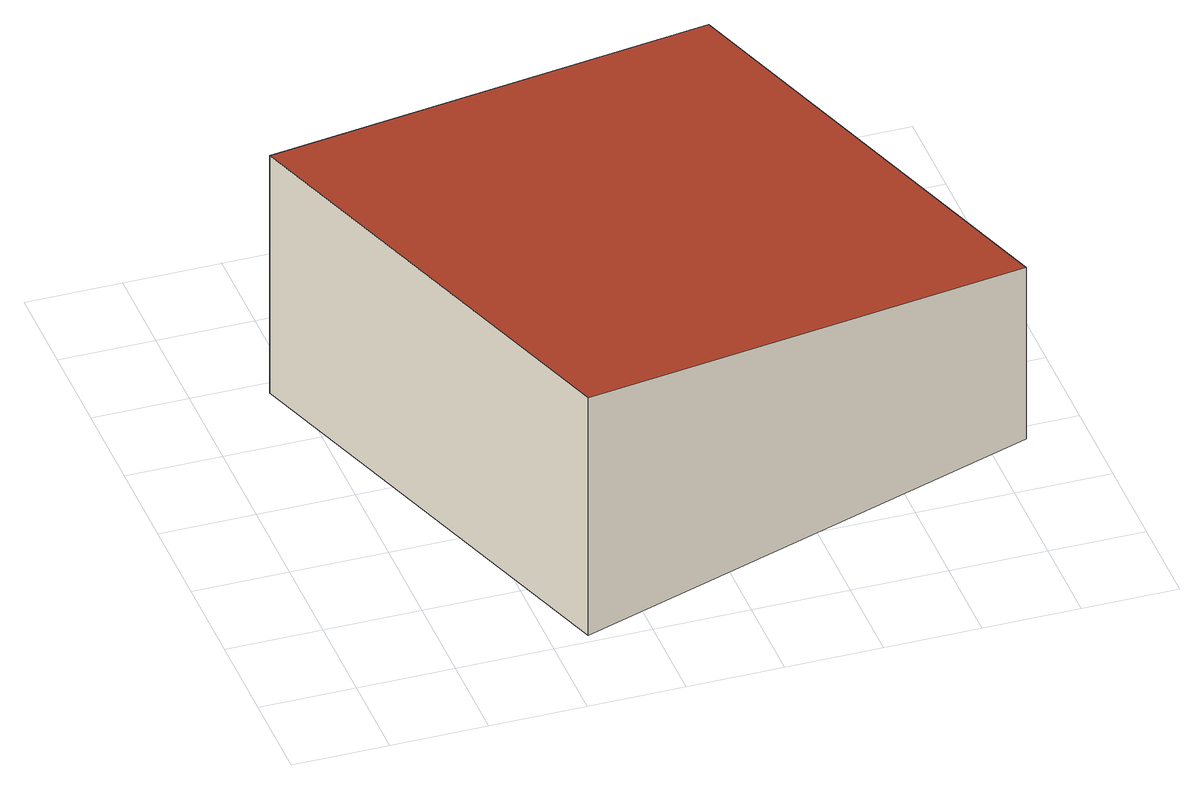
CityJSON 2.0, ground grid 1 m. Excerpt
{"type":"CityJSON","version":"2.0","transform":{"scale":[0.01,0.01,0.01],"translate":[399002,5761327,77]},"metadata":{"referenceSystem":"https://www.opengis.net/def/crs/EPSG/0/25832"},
"CityObjects":{
"building1":{"type":"Building","attributes":{"Gemeindeschluessel":"05515000","Geometrietyp2DReferenz":"3000","function":"31001_2460","roofType":"2100","measuredHeight":2.81},"geometry":[{"type":"Solid","lod":"2","boundaries":[[[[0,1,2,3]],[[4,5,1,0]],[[6,7,5,4]],[[3,2,7,6]],[[4,0,3,6]],[[1,5,7,2]]]],"semantics":{"surfaces":[{"type":"WallSurface"},{"type":"RoofSurface"},{"type":"GroundSurface"}],"values":[[0,0,0,0,1,2]]}}]}
},
"vertices":[
[238,10,320],[238,10,39],[739,180,39],[739,180,242],[76,484,320],[76,484,39],[578,655,242],[578,655,39]
]}
